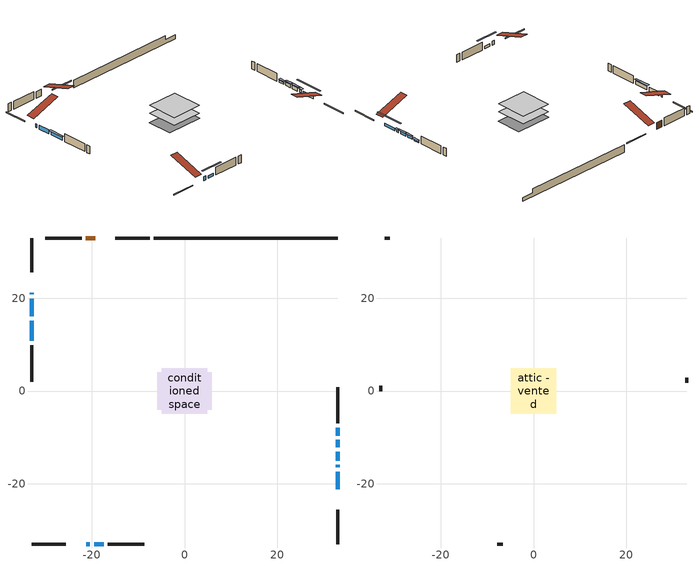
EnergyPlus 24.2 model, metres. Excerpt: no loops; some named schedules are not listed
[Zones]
conditioned space
 floor adiabatic (AdiabaticFloorConstruction): -4.87,-4.87 -4.87,4.87 4.87,4.87 4.87,-4.87 z1.07
 floor foundation (Slab1 construction): -5.87,-4.04 -5.87,4.04 5.87,4.04 5.87,-4.04 z-1.32
 wall outside (RimJoist1 construction): -7.53,33.03 -14.96,33.03 / -33.03,-33.03 -25.6,-33.03 / -33.03,33.03 -33.03,25.6 / 33.03,-33.03 33.03,-25.6 z1.07:1.37
 wall outside (AdiabaticWallConstruction 1): -19.31,33.03 -21.28,33.03 z1.07:3.1
 wall outside (AdiabaticWallConstruction): -33.03,21.24 -33.03,20.85 / -21.24,-33.03 -20.43,-33.03 / -33.03,19.92 -33.03,16.11 z1.07:2.29; 33.03,-21.24 33.03,-17.43 / -19.51,-33.03 -17.48,-33.03 z1.07:1.88; 33.03,-16.5 33.03,-15.96 z1.07:1.96; 33.03,-15.04 33.03,-13.1 / 33.03,-12.18 33.03,-10.55 z1.07:2.09; 33.03,-9.62 33.03,-7.94 z1.07:1.63; -33.03,15.19 -33.03,10.81 z1.07:2.24
 wall outside (Wall1 construction): -22.21,33.03 -30.05,33.03 / -16.55,-33.03 -8.7,-33.03 / -33.03,9.89 -33.03,2.04 / 33.03,-7.02 33.03,0.83 z1.07:3.51
 wall foundation (FoundationWall1 construction): -6.6,33.03,-1.32 -6.6,33.03,1.07 29.06,33.03,1.07 29.06,33.03,-0.13 33.03,33.03,-0.13 33.03,33.03,-1.32
 window (WindowConstruction 6): -33.03,21.24 -33.03,20.85 z1.07:2.29
 window (WindowConstruction 5): -21.24,-33.03 -20.44,-33.03 z1.07:2.29
 window (WindowConstruction 8): 33.03,-21.24 33.03,-17.43 z1.07:1.88
 window (WindowConstruction 9): -19.51,-33.03 -17.48,-33.03 z1.07:1.88
 window (WindowConstruction 7): 33.03,-16.5 33.03,-15.97 z1.07:1.96
 window (WindowConstruction): 33.03,-15.04 33.03,-13.1 z1.07:2.08
 window (WindowConstruction 1): 33.03,-12.18 33.03,-10.55 z1.07:2.08
 window (WindowConstruction 2): 33.03,-9.62 33.03,-7.94 z1.07:1.63
 window (WindowConstruction 3): -33.03,19.92 -33.03,16.11 z1.07:2.29
 window (WindowConstruction 4): -33.03,15.18 -33.03,10.81 z1.07:2.24
 door (Door): -19.31,33.03 -21.28,33.03 z1.07:3.1
 ceiling adiabatic (AdiabaticFloorConstruction): 4.87,-4.87 4.87,4.87 -4.87,4.87 -4.87,-4.87 z1.07
attic - vented
 floor to conditioned space (Floor1 construction Reversed): -4.87,-4.87 -4.87,4.87 4.87,4.87 4.87,-4.87 z3.51
 wall outside (Wall2 construction): -30.98,33.03 -32.1,33.03 / -7.77,-33.03 -6.66,-33.03 / -33.03,1.11 -33.03,0 / 33.03,1.76 33.03,2.87 z1.07:3.51
 roof outside (Roof1 construction): -18.38,33.03,3.51 -18.38,23.54,6.67 -15.89,23.54,6.67 -15.89,33.03,3.51; -22.17,-33.03,3.51 -22.17,-23.54,6.67 -24.67,-23.54,6.67 -24.67,-33.03,3.51; -33.03,22.17,3.51 -23.54,22.17,6.67 -23.54,24.67,6.67 -33.03,24.67,3.51; 33.03,-22.17,3.51 23.54,-22.17,6.67 23.54,-24.67,6.67 33.03,-24.67,3.51
shading: 33.03,-14.79 33.03,-23.88 33.44,-23.88 33.44,-14.79 z4.52; -14.84,-33.03 -22.15,-33.03 -22.15,-33.44 -14.84,-33.44 z4.52; 33.03,-15.67 33.03,-16.8 33.64,-16.8 33.64,-15.67 z2.26; 33.03,-12.81 33.03,-15.34 33.64,-15.34 33.64,-12.81 z2.38; 33.03,-10.25 33.03,-12.47 33.64,-12.47 33.64,-10.25 z2.38; 33.03,-7.65 33.03,-9.92 33.64,-9.92 33.64,-7.65 z1.93; -33.03,10.52 -33.03,15.48 -33.64,15.48 -33.64,10.52 z2.54
[Building]
Building 1: Terrain=Suburbs
[Site:Location]
Quebec Intl AP_QC: Latitude {deg}=46.8; Longitude {deg}=-71.38; Time Zone {hr}=-5; Elevation {m}=74; Keep Site Location Information=Yes
[Site:GroundTemperature:Shallow]
0.0108218, -2.24938, -2.43038, -1.3578, 2.94801, 7.23376, 10.9493, 13.303, 13.5029, 11.5886, 7.96783, 3.81355
[Site:WaterMainsTemperature]
Calculation Method=Schedule; Temperature Schedule=mains temperature schedule
[Material] Roughness=Rough; Thermal Absorptance=0.9
Name | Thickness {m} | Conductivity {W/m-K} | Density {kg/m3} | Specific Heat {J/kg-K} | Solar Absorptance | Visible Absorptance
asphalt or fiberglass shingles | 0.00635 | 0.162714 | 1121.4 | 1465.45 | 0.4 | 0.4
ceiling loosefill ins | 0.169333 | 0.0480833 | 16.02 | 1046.75 | 0.7 | 0.7
ceiling stud and cavity | 0.1397 | 0.106779 | 65.682 | 1177.47 | 0.7 | 0.7
concrete 4.0 in. | 0.1016 | 1.803125 | 2242.8 | 837.4 | 0.7 | 0.7
concrete 8.0 in. | 0.2032 | 1.803125 | 2242.8 | 837.4 | 0.7 | 0.7
door material | 0.04445 | 0.053851 | 512.64 | 1214.23 | 0.7 | 0.7
exterior vertical ins | 0.00246895 | 0.029427 | 32.04 | 1214.23 | 0.7 | 0.7
floor covering | 0.0127 | 0.0433444 | 54.468 | 1339.84 | 0.6 | 0.6
floor rigid ins; wall rigid ins 1 | 0.512978 | 0.029427 | 32.04 | 1214.23 | 0.7 | 0.7
floor stud and cavity | 0.1397 | 1.75129 | 37.0049 | 1207.88 | 0.7 | 0.7
furniture material conditioned space 1 | 0.1524 | 0.115458 | 640.8 | 1214.23 | 0.6 | 0.6
gypsum board | 0.0127 | 0.160291 | 801 | 837.4 | 0.6 | 0.6
gypsum board 1 | 0.0127 | 0.160291 | 801 | 837.4 | 0.7 | 0.7
osb sheathing 0.5 in. | 0.0127 | 0.115458 | 512.64 | 1214.23 | 0.7 | 0.7
osb sheathing 0.75 in. | 0.01905 | 0.115458 | 512.64 | 1214.23 | 0.7 | 0.7
osb sheathing 2.0 in. | 0.0508 | 0.115458 | 512.64 | 1214.23 | 0.7 | 0.7
rim joist stud and cavity | 0.0508 | 0.433314 | 125.044 | 1163.47 | 0.6 | 0.6
wall rigid ins | 0.051816 | 0.029427 | 32.04 | 1214.23 | 0.7 | 0.7
wall stud and cavity | 0.1397 | 0.785599 | 139.0536 | 1170.24 | 0.7 | 0.7
wall stud and cavity 1 | 0.0889 | 6.9971 | 50.32683 | 1063.81 | 0.6 | 0.6
wall stud and cavity 2 | 0.0889 | 0.380278 | 52.3479 | 1209.89 | 0.7 | 0.7
wall stud and cavity 3 | 0.0889 | 0.391764 | 83.0341 | 1211.67 | 0.7 | 0.7
wood siding | 0.0254 | 0.102417 | 544.68 | 1172.36 | 0.4 | 0.4
wood siding 1 | 0.00254 | 0.102417 | 544.68 | 1172.36 | 0.4 | 0.4
wood siding 2; wood siding 3; wood siding 4 | 0.0254 | 0.102417 | 544.68 | 1172.36 | 0.7 | 0.7
[WindowMaterial:SimpleGlazingSystem]
Name | U-Factor {W/m2-K} | Solar Heat Gain Coefficient
WindowMaterial | 2.77995 | 0.57
WindowMaterial 1 | 2.78619 | 0.6
WindowMaterial 2 | 2.77484 | 0.53
WindowMaterial 3 | 2.796415 | 0.67
WindowMaterial 4 | 2.790737 | 0.63
WindowMaterial 5 | 2.75326 | 0.59
WindowMaterial 6 | 2.77711 | 0.55
[Construction]
AdiabaticFloorConstruction: floor stud and cavity, floor rigid ins, osb sheathing 0.75 in., floor covering
AdiabaticWallConstruction: wood siding 3, wall rigid ins 1, wall stud and cavity 2, gypsum board
AdiabaticWallConstruction 1: wood siding 4, wall rigid ins 1, wall stud and cavity 2, gypsum board
Door: door material
Floor1 construction Reversed: gypsum board, ceiling stud and cavity, ceiling loosefill ins
FoundationWall1 construction: concrete 8.0 in., gypsum board 1
furniture construction conditioned space 1: furniture material conditioned space 1
PartitionWallConstruction: gypsum board, wall stud and cavity 3, gypsum board
RimJoist1 construction: wood siding 2, osb sheathing 2.0 in., rim joist stud and cavity
Roof1 construction: asphalt or fiberglass shingles
Slab1 construction: concrete 4.0 in.
Wall1 construction: wood siding, wall rigid ins, osb sheathing 0.5 in., wall stud and cavity, gypsum board
Wall2 construction: wood siding 1, wall stud and cavity 1
WindowConstruction; WindowConstruction 5; WindowConstruction 8: WindowMaterial
WindowConstruction 1: WindowMaterial 1
WindowConstruction 2: WindowMaterial 2
WindowConstruction 3: WindowMaterial 3
WindowConstruction 4: WindowMaterial 4
WindowConstruction 6; WindowConstruction 7: WindowMaterial 5
WindowConstruction 9: WindowMaterial 6
[Zone] Multiplier=1; Part of Total Floor Area=Yes
Name | Volume {m3}
attic - vented | 48.6322
conditioned space | 476.6
[Space]
Name | Zone | Volume {m3}
attic - vented 1 | attic - vented | 48.6322
conditioned space 1 | conditioned space | 476.6
[ZoneInfiltration:EffectiveLeakageArea]
infil attic - vented 1: Zone or Space=attic - vented 1; Schedule=Always On Discrete; Effective Air Leakage Area {cm2}=3499.57; Stack Coefficient=0.000389359; Wind Coefficient=1.3332e-05
[ZoneMixing]
whole house fan mix: Zone or Space=attic - vented; Schedule=Always On Continuous; Design Flow Rate Calculation Method=Flow/Zone; Design Flow Rate {m3/s}=0; Source Zone or Space=conditioned space
[SurfaceProperty:ExposedFoundationPerimeter]
Slab1: Exposed Perimeter Calculation Method=TotalExposedPerimeter; Total Exposed Perimeter {m}=39.625
[InternalMass] Zone or ZoneList=conditioned space; Space or SpaceList=conditioned space 1
Name | Construction | Surface Area {m2}
furniture mass conditioned space 1 | furniture construction conditioned space 1 | 75.8401
partition wall mass | PartitionWallConstruction | 189.6
[Lights]
interior lighting: Zone or ZoneList or Space or SpaceList=conditioned space 1; Schedule=interior lighting schedule; Design Level Calculation Method=LightingLevel; Lighting Level {W}=343.2; Return Air Fraction=0; Fraction Radiant=0.6; Fraction Visible=0.2; Fraction Replaceable=1
[People]
occupants: Zone or ZoneList or Space or SpaceList=conditioned space 1; Number of People Schedule=occupants schedule; Number of People Calculation Method=People; Number of People=3; Fraction Radiant=0.314171; Sensible Heat Fraction=0.56303; Activity Level Schedule=occupants activity schedule; Carbon Dioxide Generation Rate {m3/s-W}=0; Enable ASHRAE 55 Comfort Warnings=No; Mean Radiant Temperature Calculation Type=EnclosureAveraged
[ElectricEquipment] Zone or ZoneList or Space or SpaceList=conditioned space 1; Design Level Calculation Method=EquipmentLevel
Name | Schedule | Design Level {W} | Fraction Latent | Fraction Radiant | Fraction Lost
clothes dryer | clothes dryer schedule | 140.772 | 0.015 | 0.081 | 0.85
clothes washer | clothes washer schedule | 32.1985 | 0.03 | 0.162 | 0.7
cooking range | cooking range schedule | 215.147 | 0.08 | 0.432 | 0.2
dishwasher | dishwasher schedule | 66.8632 | 0.3 | 0.18 | 0.4
fridge | fridge schedule | 72.9452 | 0 | 0.6 | 0
mech vent bath fan 0 | mech vent bath fan 0 schedule | 50.2 | 0 | 0 | 1
mech vent bath fan 1 | mech vent bath fan 1 schedule | 50.2 | 0 | 0 | 1
mech vent house fan | mech vent house fan schedule | 0 | 0 | 0 | 1
mech vent house fan cfis | mech vent house fan cfis schedule | 0 | 0 | 0 | 0
mech vent range fan 0 | mech vent range fan 0 schedule | 57 | 0 | 0 | 1
misc plug loads | misc plug loads schedule | 494.7 | 0.045 | 0.513 | 0.1
whole house fan | Always On Discrete | 0 | 0 | 0 | 1
[OtherEquipment] Zone or ZoneList or Space or SpaceList=conditioned space 1; Design Level Calculation Method=EquipmentLevel
Name | Fuel Type | Schedule | Design Level {W} | Fraction Latent | Fraction Radiant | Fraction Lost
clothes dryer 1 | Electricity | clothes dryer schedule | 0 | 0.015 | 0.081 | 0.85
cooking range 1 | Electricity | cooking range schedule | 0 | 0.08 | 0.432 | 0.2
general water use latent | None | general water use schedule | 62.594 | 1 | 0 | 0
general water use sensible | None | general water use schedule | -61.6891 | 0 | 0.6 | 0
mech vent house fan latent load | None | Always On Discrete | 0 | 1 | 0 | 0
mech vent house fan sensible load | None | Always On Discrete | 0 | 0 | 0 | 0
water heater energy adjustment1 | Electricity | Always On Discrete | 0.01 | 0 | 0 | 1
[ZoneInfiltration:DesignFlowRate] Zone or ZoneList or Space or SpaceList=conditioned space 1; Schedule=Always On Discrete; Design Flow Rate Calculation Method=Flow/Zone; Design Flow Rate {m3/s}=0
infil flow; natural vent flow; whole house fan flow
[AvailabilityManager:Scheduled]
furnace airloop Availability Manager: Schedule=Always On Discrete
[Foundation:Kiva]
Foundation Kiva 1: Initial Indoor Air Temperature {C}=18; Wall Height Above Grade {m}=1.07; Wall Depth Below Slab {m}=0.2032; Custom Block Material Name 1=exterior vertical ins; Custom Block Depth 1 {m}=2.39; Custom Block X Position 1 {m}=0.2159; Custom Block Z Position 1 {m}=0
[Foundation:Kiva:Settings]
Soil Conductivity {W/m-K}=0.849921; Soil Density {kg/m3}=1842.3; Soil Specific Heat {J/kg-K}=418.7; Ground Solar Absorptivity=0.9; Ground Thermal Absorptivity=0.9; Ground Surface Roughness {m}=0.03; Far-Field Width {m}=40; Deep-Ground Boundary Condition=ZeroFlux; Deep-Ground Depth {m}=40; Minimum Cell Dimension {m}=0.2; Maximum Cell Growth Coefficient=3; Simulation Timestep=Timestep
[Exterior:Lights]
exterior lighting: Schedule=exterior lighting schedule; Design Level {W}=75.6
[EnergyManagementSystem:GlobalVariable]
furnace_airloop_Fan_RTF
infil_program_Qfan
infil_program_Qinf
natural_vent_program_Qnv
natural_vent_program_Qwhf
[EnergyManagementSystem:Sensor]
Name | Output:Variable or Output:Meter Index Key | Output:Variable or Output:Meter
airflow_gain | infil flow | Infiltration Sensible Heat Gain Energy
airflow_gain_1 | natural vent flow | Infiltration Sensible Heat Gain Energy
airflow_gain_2 | whole house fan flow | Infiltration Sensible Heat Gain Energy
airflow_loss | infil flow | Infiltration Sensible Heat Loss Energy
airflow_loss_1 | natural vent flow | Infiltration Sensible Heat Loss Energy
airflow_loss_2 | whole house fan flow | Infiltration Sensible Heat Loss Energy
clg_load_cond |  | Cooling:EnergyTransfer:Zone:CONDITIONED SPACE
clg_sp_s; clg_sp_s_1 | cooling setpoint | Schedule Value
clothes_dryer_exhaust_0_sch_s | clothes dryer exhaust 0 schedule | Schedule Value
cool_season | cooling season schedule | Schedule Value
htg_load_cond |  | Heating:EnergyTransfer:Zone:CONDITIONED SPACE
htg_sp_s; htg_sp_s_1 | heating setpoint | Schedule Value
ig_ee_conv | clothes dryer | Electric Equipment Convective Heating Energy
ig_ee_conv_2 | cooking range | Electric Equipment Convective Heating Energy
ig_ee_conv_4 | fridge | Electric Equipment Convective Heating Energy
ig_ee_conv_5 | misc plug loads | Electric Equipment Convective Heating Energy
ig_ee_conv_6 | whole house fan | Electric Equipment Convective Heating Energy
ig_ee_rad | clothes dryer | Electric Equipment Radiant Heating Energy
ig_ee_rad_2 | cooking range | Electric Equipment Radiant Heating Energy
ig_ee_rad_4 | fridge | Electric Equipment Radiant Heating Energy
ig_ee_rad_5 | misc plug loads | Electric Equipment Radiant Heating Energy
ig_ee_rad_6 | whole house fan | Electric Equipment Radiant Heating Energy
ig_lgt_conv | interior lighting | Lights Convective Heating Energy
ig_lgt_rad | interior lighting | Lights Radiant Heating Energy
ig_lgt_vis | interior lighting | Lights Visible Radiation Heating Energy
ig_oe_conv | clothes dryer 1 | Other Equipment Convective Heating Energy
ig_oe_conv_1 | cooking range 1 | Other Equipment Convective Heating Energy
ig_oe_conv_2 | general water use latent | Other Equipment Convective Heating Energy
ig_oe_conv_3 | general water use sensible | Other Equipment Convective Heating Energy
ig_oe_conv_4 | water heater energy adjustment1 | Other Equipment Convective Heating Energy
ig_oe_rad | clothes dryer 1 | Other Equipment Radiant Heating Energy
ig_oe_rad_1 | cooking range 1 | Other Equipment Radiant Heating Energy
ig_oe_rad_2 | general water use latent | Other Equipment Radiant Heating Energy
ig_oe_rad_3 | general water use sensible | Other Equipment Radiant Heating Energy
ig_oe_rad_4 | water heater energy adjustment1 | Other Equipment Radiant Heating Energy
ig_ppl_conv | occupants | People Convective Heating Energy
ig_ppl_rad | occupants | People Radiant Heating Energy
im_conv | furniture mass conditioned space 1 | Surface Inside Face Convection Heat Gain Energy
im_conv_1 | partition wall mass | Surface Inside Face Convection Heat Gain Energy
im_ig | furniture mass conditioned space 1 | Surface Inside Face Internal Gains Radiation Heat Gain Energy
im_ig_1 | partition wall mass | Surface Inside Face Internal Gains Radiation Heat Gain Energy
im_lgt | furniture mass conditioned space 1 | Surface Inside Face Lights Radiation Heat Gain Energy
im_lgt_1 | partition wall mass | Surface Inside Face Lights Radiation Heat Gain Energy
im_sol | furniture mass conditioned space 1 | Surface Inside Face Solar Radiation Heat Gain Energy
im_sol_1 | partition wall mass | Surface Inside Face Solar Radiation Heat Gain Energy
im_surf | furniture mass conditioned space 1 | Surface Inside Face Net Surface Thermal Radiation Heat Gain Energy
im_surf_1 | partition wall mass | Surface Inside Face Net Surface Thermal Radiation Heat Gain Energy
mech_vent_bath_fan_0_sch_s | mech vent bath fan 0 schedule | Schedule Value
mech_vent_bath_fan_1_sch_s | mech vent bath fan 1 schedule | Schedule Value
mech_vent_range_fan_0_sch_s | mech vent range fan 0 schedule | Schedule Value
mv_conv | mech vent bath fan 0 | Electric Equipment Convective Heating Energy
mv_conv_1 | mech vent bath fan 1 | Electric Equipment Convective Heating Energy
mv_conv_2 | mech vent house fan | Electric Equipment Convective Heating Energy
mv_conv_3 | mech vent house fan cfis | Electric Equipment Convective Heating Energy
mv_conv_4 | mech vent range fan 0 | Electric Equipment Convective Heating Energy
mv_conv_5 | mech vent house fan latent load | Other Equipment Convective Heating Energy
mv_conv_6 | mech vent house fan sensible load | Other Equipment Convective Heating Energy
mv_rad | mech vent bath fan 0 | Electric Equipment Radiant Heating Energy
mv_rad_1 | mech vent bath fan 1 | Electric Equipment Radiant Heating Energy
mv_rad_2 | mech vent house fan | Electric Equipment Radiant Heating Energy
mv_rad_3 | mech vent house fan cfis | Electric Equipment Radiant Heating Energy
mv_rad_4 | mech vent range fan 0 | Electric Equipment Radiant Heating Energy
mv_rad_5 | mech vent house fan latent load | Other Equipment Radiant Heating Energy
mv_rad_6 | mech vent house fan sensible load | Other Equipment Radiant Heating Energy
natural_vent_s | natural vent schedule | Schedule Value
out_pb_s |  | Site Outdoor Air Barometric Pressure
out_wt_s |  | Site Outdoor Air Humidity Ratio
site_vw_s |  | Site Wind Speed
ss_back_out | Window1 | Surface Window Shortwave from Zone Back Out Window Heat Transfer Rate
ss_back_out_1 | Window10 | Surface Window Shortwave from Zone Back Out Window Heat Transfer Rate
ss_back_out_2 | Window11 | Surface Window Shortwave from Zone Back Out Window Heat Transfer Rate
ss_back_out_3 | Window14 | Surface Window Shortwave from Zone Back Out Window Heat Transfer Rate
ss_back_out_4 | Window2 | Surface Window Shortwave from Zone Back Out Window Heat Transfer Rate
ss_back_out_5 | Window3 | Surface Window Shortwave from Zone Back Out Window Heat Transfer Rate
ss_back_out_6 | Window5 | Surface Window Shortwave from Zone Back Out Window Heat Transfer Rate
ss_back_out_7 | Window6 | Surface Window Shortwave from Zone Back Out Window Heat Transfer Rate
ss_back_out_8 | Window7 | Surface Window Shortwave from Zone Back Out Window Heat Transfer Rate
ss_back_out_9 | Window8 | Surface Window Shortwave from Zone Back Out Window Heat Transfer Rate
ss_conv | Door1 | Surface Inside Face Convection Heat Gain Energy
ss_conv_1 | Window1 | Surface Inside Face Convection Heat Gain Energy
ss_conv_10 | Window8 | Surface Inside Face Convection Heat Gain Energy
ss_conv_2 | Window10 | Surface Inside Face Convection Heat Gain Energy
ss_conv_3 | Window11 | Surface Inside Face Convection Heat Gain Energy
ss_conv_4 | Window14 | Surface Inside Face Convection Heat Gain Energy
ss_conv_5 | Window2 | Surface Inside Face Convection Heat Gain Energy
ss_conv_6 | Window3 | Surface Inside Face Convection Heat Gain Energy
ss_conv_7 | Window5 | Surface Inside Face Convection Heat Gain Energy
ss_conv_8 | Window6 | Surface Inside Face Convection Heat Gain Energy
ss_conv_9 | Window7 | Surface Inside Face Convection Heat Gain Energy
ss_ig | Door1 | Surface Inside Face Internal Gains Radiation Heat Gain Energy
ss_ig_1 | Window1 | Surface Inside Face Internal Gains Radiation Heat Gain Energy
ss_ig_10 | Window8 | Surface Inside Face Internal Gains Radiation Heat Gain Energy
ss_ig_2 | Window10 | Surface Inside Face Internal Gains Radiation Heat Gain Energy
ss_ig_3 | Window11 | Surface Inside Face Internal Gains Radiation Heat Gain Energy
ss_ig_4 | Window14 | Surface Inside Face Internal Gains Radiation Heat Gain Energy
ss_ig_5 | Window2 | Surface Inside Face Internal Gains Radiation Heat Gain Energy
ss_ig_6 | Window3 | Surface Inside Face Internal Gains Radiation Heat Gain Energy
ss_ig_7 | Window5 | Surface Inside Face Internal Gains Radiation Heat Gain Energy
ss_ig_8 | Window6 | Surface Inside Face Internal Gains Radiation Heat Gain Energy
ss_ig_9 | Window7 | Surface Inside Face Internal Gains Radiation Heat Gain Energy
ss_lgt | Door1 | Surface Inside Face Lights Radiation Heat Gain Energy
ss_sol | Door1 | Surface Inside Face Solar Radiation Heat Gain Energy
ss_surf | Door1 | Surface Inside Face Net Surface Thermal Radiation Heat Gain Energy
ss_surf_1 | Window1 | Surface Inside Face Net Surface Thermal Radiation Heat Gain Energy
ss_surf_10 | Window8 | Surface Inside Face Net Surface Thermal Radiation Heat Gain Energy
ss_surf_2 | Window10 | Surface Inside Face Net Surface Thermal Radiation Heat Gain Energy
ss_surf_3 | Window11 | Surface Inside Face Net Surface Thermal Radiation Heat Gain Energy
ss_surf_4 | Window14 | Surface Inside Face Net Surface Thermal Radiation Heat Gain Energy
ss_surf_5 | Window2 | Surface Inside Face Net Surface Thermal Radiation Heat Gain Energy
ss_surf_6 | Window3 | Surface Inside Face Net Surface Thermal Radiation Heat Gain Energy
ss_surf_7 | Window5 | Surface Inside Face Net Surface Thermal Radiation Heat Gain Energy
ss_surf_8 | Window6 | Surface Inside Face Net Surface Thermal Radiation Heat Gain Energy
ss_surf_9 | Window7 | Surface Inside Face Net Surface Thermal Radiation Heat Gain Energy
ss_trans_in | Window1 | Surface Window Transmitted Solar Radiation Rate
ss_trans_in_1 | Window10 | Surface Window Transmitted Solar Radiation Rate
ss_trans_in_2 | Window11 | Surface Window Transmitted Solar Radiation Rate
ss_trans_in_3 | Window14 | Surface Window Transmitted Solar Radiation Rate
ss_trans_in_4 | Window2 | Surface Window Transmitted Solar Radiation Rate
ss_trans_in_5 | Window3 | Surface Window Transmitted Solar Radiation Rate
ss_trans_in_6 | Window5 | Surface Window Transmitted Solar Radiation Rate
ss_trans_in_7 | Window6 | Surface Window Transmitted Solar Radiation Rate
ss_trans_in_8 | Window7 | Surface Window Transmitted Solar Radiation Rate
ss_trans_in_9 | Window8 | Surface Window Transmitted Solar Radiation Rate
ss_trans_out | Window1 | Surface Inside Face Initial Transmitted Diffuse Transmitted Out Window Solar Radiation Rate
ss_trans_out_1 | Window10 | Surface Inside Face Initial Transmitted Diffuse Transmitted Out Window Solar Radiation Rate
ss_trans_out_2 | Window11 | Surface Inside Face Initial Transmitted Diffuse Transmitted Out Window Solar Radiation Rate
ss_trans_out_3 | Window14 | Surface Inside Face Initial Transmitted Diffuse Transmitted Out Window Solar Radiation Rate
ss_trans_out_4 | Window2 | Surface Inside Face Initial Transmitted Diffuse Transmitted Out Window Solar Radiation Rate
ss_trans_out_5 | Window3 | Surface Inside Face Initial Transmitted Diffuse Transmitted Out Window Solar Radiation Rate
ss_trans_out_6 | Window5 | Surface Inside Face Initial Transmitted Diffuse Transmitted Out Window Solar Radiation Rate
ss_trans_out_7 | Window6 | Surface Inside Face Initial Transmitted Diffuse Transmitted Out Window Solar Radiation Rate
ss_trans_out_8 | Window7 | Surface Inside Face Initial Transmitted Diffuse Transmitted Out Window Solar Radiation Rate
ss_trans_out_9 | Window8 | Surface Inside Face Initial Transmitted Diffuse Transmitted Out Window Solar Radiation Rate
s_conv | Floor1 | Surface Inside Face Convection Heat Gain Energy
s_conv_1 | FoundationWall1 | Surface Inside Face Convection Heat Gain Energy
s_conv_10 | Wall1:180 | Surface Inside Face Convection Heat Gain Energy
s_conv_11 | Wall1:270 | Surface Inside Face Convection Heat Gain Energy
s_conv_12 | Wall1:90 | Surface Inside Face Convection Heat Gain Energy
s_conv_2 | inferred conditioned ceiling | Surface Inside Face Convection Heat Gain Energy
s_conv_3 | inferred conditioned floor | Surface Inside Face Convection Heat Gain Energy
s_conv_4 | RimJoist1:0 | Surface Inside Face Convection Heat Gain Energy
s_conv_5 | RimJoist1:180 | Surface Inside Face Convection Heat Gain Energy
s_conv_6 | RimJoist1:270 | Surface Inside Face Convection Heat Gain Energy
s_conv_7 | RimJoist1:90 | Surface Inside Face Convection Heat Gain Energy
s_conv_8 | Slab1 | Surface Inside Face Convection Heat Gain Energy
s_conv_9 | Wall1:0 | Surface Inside Face Convection Heat Gain Energy
s_ig | Floor1 | Surface Inside Face Internal Gains Radiation Heat Gain Energy
s_ig_1 | FoundationWall1 | Surface Inside Face Internal Gains Radiation Heat Gain Energy
s_ig_10 | Wall1:180 | Surface Inside Face Internal Gains Radiation Heat Gain Energy
s_ig_11 | Wall1:270 | Surface Inside Face Internal Gains Radiation Heat Gain Energy
s_ig_12 | Wall1:90 | Surface Inside Face Internal Gains Radiation Heat Gain Energy
s_ig_2 | inferred conditioned ceiling | Surface Inside Face Internal Gains Radiation Heat Gain Energy
s_ig_3 | inferred conditioned floor | Surface Inside Face Internal Gains Radiation Heat Gain Energy
s_ig_4 | RimJoist1:0 | Surface Inside Face Internal Gains Radiation Heat Gain Energy
s_ig_5 | RimJoist1:180 | Surface Inside Face Internal Gains Radiation Heat Gain Energy
s_ig_6 | RimJoist1:270 | Surface Inside Face Internal Gains Radiation Heat Gain Energy
s_ig_7 | RimJoist1:90 | Surface Inside Face Internal Gains Radiation Heat Gain Energy
s_ig_8 | Slab1 | Surface Inside Face Internal Gains Radiation Heat Gain Energy
s_ig_9 | Wall1:0 | Surface Inside Face Internal Gains Radiation Heat Gain Energy
s_lgt | Floor1 | Surface Inside Face Lights Radiation Heat Gain Energy
s_lgt_1 | FoundationWall1 | Surface Inside Face Lights Radiation Heat Gain Energy
s_lgt_10 | Wall1:180 | Surface Inside Face Lights Radiation Heat Gain Energy
s_lgt_11 | Wall1:270 | Surface Inside Face Lights Radiation Heat Gain Energy
s_lgt_12 | Wall1:90 | Surface Inside Face Lights Radiation Heat Gain Energy
s_lgt_2 | inferred conditioned ceiling | Surface Inside Face Lights Radiation Heat Gain Energy
s_lgt_3 | inferred conditioned floor | Surface Inside Face Lights Radiation Heat Gain Energy
s_lgt_4 | RimJoist1:0 | Surface Inside Face Lights Radiation Heat Gain Energy
